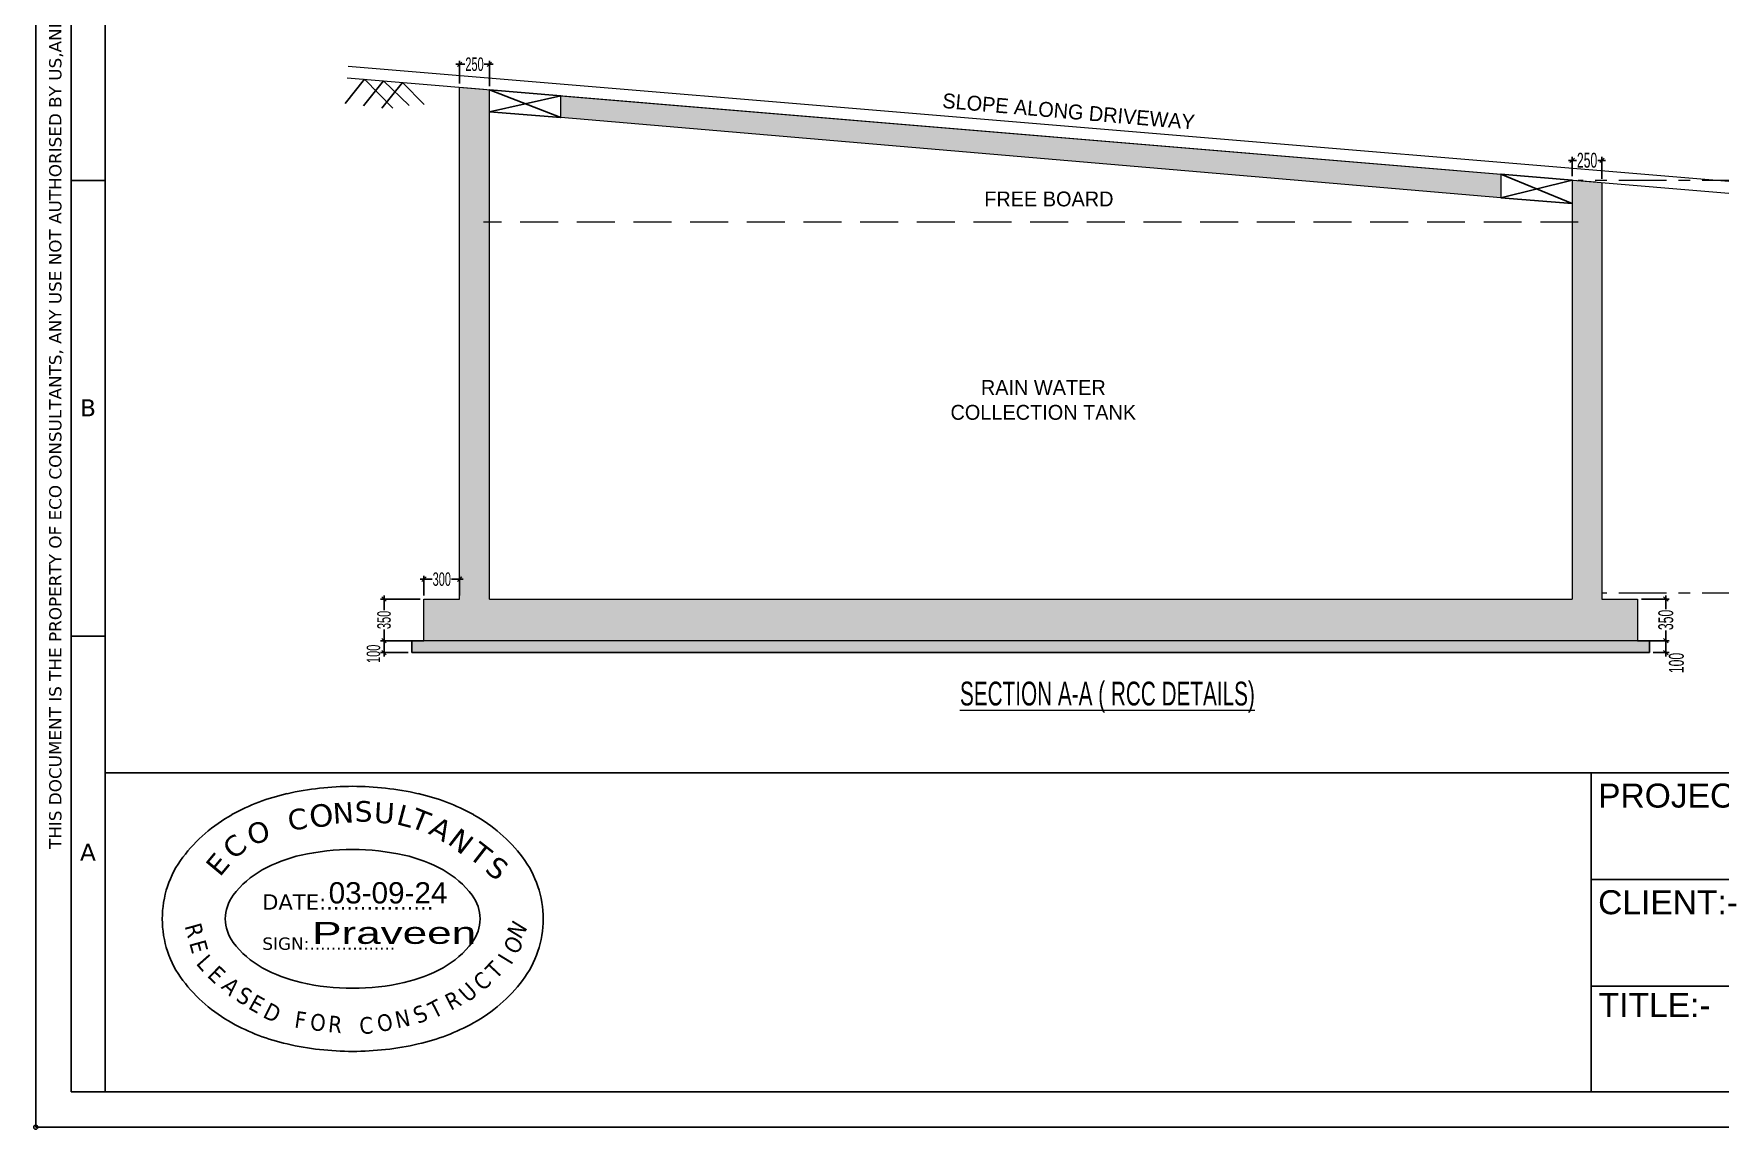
# Model space of a CAD drawing. Extents: x 1878645 to 3043969, y -1160829 to -603973.
# Drawn here: x 2173013 to 2187186, y -806083 to -796879 of the extents above; entities that cross this region are included whole.
import ezdxf

# ---------------------------------------------------------------- set-up
doc = ezdxf.new("R2010")
doc.units = 0
doc.header["$LTSCALE"] = 100
doc.header["$PDMODE"] = 66
for name, pattern in [('CONTINOUS', [0]), ('Grids', [7, 4, -1, 1, -1]), ('HIDDEN2', [4.7625, 3.175, -1.5875])]:
    doc.linetypes.add(name, pattern=pattern)
doc.layers.get('Defpoints').update_dxf_attribs({"lineweight": 0})
for name, color, linetype in [('A-ANNO-DIMS', 8, 'Continuous'), ('A-ANNO-TEXT', 8, 'Continuous'), ('C-HAT', 8, 'Continuous'), ('C-RETAINING WALL DETAILS', 4, 'Continuous'), ('COLUMN-NO', 7, 'Continuous'), ('Dim', 3, 'Continuous')]:
    doc.layers.add(name, color=color, linetype=linetype)
for name, color, linetype, lineweight in [('A-ELEV-0.7', 5, 'Continuous', 0), ('A-GRID', 8, 'Grids', 0), ('A-STRU-CONC', 2, 'Continuous', 0), ('STR-DIM', 1, 'CONTINOUS', 5)]:
    doc.layers.add(name, color=color, linetype=linetype, lineweight=lineweight)
doc.styles.add('ARIAL', font='arial.ttf')
doc.styles.add('city', font='MISTRAL.TTF')
doc.styles.add('DIM-1', font='ARIALN.TTF')
doc.styles.add('SOBHA', font='swisscl.ttf')
doc.styles.add('sobha.sed', font='swisscl.ttf', dxfattribs={"width": 0.8})
doc.styles.get("Standard").update_dxf_attribs({"font": 'verdana.ttf'})
doc.styles.add('Style-font003', font='arial.ttf')
doc.styles.add('TEXT', font='tahoma.ttf', dxfattribs={"height": 8})
doc.dimstyles.new('S-25 MM', dxfattribs={"dimscale": 25, "dimtxt": 2.5, "dimasz": 1.5, "dimexe": 1.15, "dimexo": 1.25, "dimgap": 0.1, "dimtad": 0, "dimdec": 0, "dimrnd": 0.0005, "dimzin": 0, "dimdsep": 46, "dimtxsty": 'sobha.sed', "dimblk": 'OBLIQUE', "dimcen": 0.09, "dimdle": 1.25, "dimclrd": 8, "dimclre": 8, "dimclrt": 6, "dimadec": 0, "dimazin": 0, "dimtfac": 1, "dimtdec": 0, "dimtofl": 0, "dimtmove": 1, "dimatfit": 3, "dimfxl": 1, "dimtolj": 1, "dimtzin": 0, "dimlwd": -1, "dimlwe": -1, "dimarcsym": 0})

# ---------------------------------------------------------------- blocks, each defined once
blk = doc.blocks.new('_OBLIQUE')
at = {"color": 0, "linetype": 'ByBlock'}
blk.add_line((-0.5, -0.5), (0.5, 0.5), dxfattribs=at)
blk = doc.blocks.new('*D1364')
at = {"layer": 'Defpoints', "color": 0, "transparency": 16777216}
for p in [(2176842, -797136), (2176592, -797329), (2176842, -797350)]:
    blk.add_point(p, dxfattribs=at)
at = {"layer": 'Dim', "color": 8, "transparency": 16777216}
for p, q in [((2176592, -797298), (2176592, -797107)), ((2176842, -797319), (2176842, -797107)), ((2176560, -797136), (2176635, -797136)), ((2176873, -797136), (2176798, -797136))]:
    blk.add_line(p, q, dxfattribs=at)
at = {"layer": 'Dim', "color": 8, "transparency": 16777216, "xscale": 37.5, "yscale": 37.5, "zscale": 37.5, "rotation": 180}
blk.add_blockref('_OBLIQUE', (2176592, -797136), dxfattribs=at)
at = {"layer": 'Dim', "color": 8, "transparency": 16777216, "xscale": 37.5, "yscale": 37.5, "zscale": 37.5}
blk.add_blockref('_OBLIQUE', (2176842, -797136), dxfattribs=at)
at = {"layer": 'Dim', "color": 6, "transparency": 16777216, "insert": (2176717, -797136), "char_height": 112.5, "attachment_point": 5, "style": 'sobha.sed'}
blk.add_mtext('\\A1;250', dxfattribs=at)
blk = doc.blocks.new('*D1365')
at = {"layer": 'Defpoints', "color": 0, "transparency": 16777216}
for p in [(2186192, -797943), (2185942, -798108), (2186192, -798129)]:
    blk.add_point(p, dxfattribs=at)
at = {"layer": 'Dim', "color": 8, "transparency": 16777216}
for p, q in [((2185910, -797943), (2185977, -797943)), ((2185942, -798077), (2185942, -797914)), ((2186223, -797943), (2186156, -797943)), ((2186192, -798098), (2186192, -797914))]:
    blk.add_line(p, q, dxfattribs=at)
at = {"layer": 'Dim', "color": 8, "transparency": 16777216, "xscale": 37.5, "yscale": 37.5, "zscale": 37.5, "rotation": 180}
blk.add_blockref('_OBLIQUE', (2185942, -797943), dxfattribs=at)
at = {"layer": 'Dim', "color": 8, "transparency": 16777216, "xscale": 37.5, "yscale": 37.5, "zscale": 37.5}
blk.add_blockref('_OBLIQUE', (2186192, -797943), dxfattribs=at)
at = {"layer": 'Dim', "color": 6, "transparency": 16777216, "insert": (2186067, -797943), "char_height": 125, "attachment_point": 5, "style": 'sobha.sed'}
blk.add_mtext('\\A1;250', dxfattribs=at)
blk = doc.blocks.new('*D1366')
at = {"layer": 'Defpoints', "color": 0, "transparency": 16777216}
for p in [(2176292, -801629), (2175957, -801979), (2176292, -801979)]:
    blk.add_point(p, dxfattribs=at)
at = {"layer": 'Dim', "color": 8, "transparency": 16777216}
for p, q in [((2176260, -801629), (2175928, -801629)), ((2175957, -801598), (2175957, -801723)), ((2175957, -802010), (2175957, -801885)), ((2176260, -801979), (2175928, -801979))]:
    blk.add_line(p, q, dxfattribs=at)
at = {"layer": 'Dim', "color": 8, "transparency": 16777216, "xscale": 37.5, "yscale": 37.5, "zscale": 37.5}
for p, rotation in [((2175957, -801629), 90), ((2175957, -801979), 270)]:
    blk.add_blockref('_OBLIQUE', p, dxfattribs=dict(at, rotation=rotation))
at = {"layer": 'Dim', "color": 6, "transparency": 16777216, "insert": (2175957, -801804), "char_height": 112.5, "attachment_point": 5, "rotation": 90, "style": 'sobha.sed'}
blk.add_mtext('\\A1;350', dxfattribs=at)
blk = doc.blocks.new('*D1367')
at = {"layer": 'Defpoints', "color": 0, "transparency": 16777216}
for p in [(2175957, -802079), (2176192, -801979), (2176192, -802079)]:
    blk.add_point(p, dxfattribs=at)
at = {"layer": 'Dim', "color": 8, "transparency": 16777216}
for p, q in [((2176160, -801979), (2175928, -801979)), ((2176160, -802079), (2175928, -802079)), ((2175957, -801948), (2175957, -802110))]:
    blk.add_line(p, q, dxfattribs=at)
at = {"layer": 'Dim', "color": 8, "transparency": 16777216, "xscale": 37.5, "yscale": 37.5, "zscale": 37.5}
for p, rotation in [((2175957, -801979), 90), ((2175957, -802079), 270)]:
    blk.add_blockref('_OBLIQUE', p, dxfattribs=dict(at, rotation=rotation))
at = {"layer": 'Dim', "color": 6, "transparency": 16777216, "insert": (2175868, -802089), "char_height": 112.5, "attachment_point": 5, "rotation": 90, "style": 'sobha.sed'}
blk.add_mtext('\\A1;100', dxfattribs=at)
blk = doc.blocks.new('*D1368')
at = {"layer": 'Defpoints', "color": 0, "transparency": 16777216}
for p in [(2176292, -801462), (2176292, -801629), (2176592, -801629)]:
    blk.add_point(p, dxfattribs=at)
at = {"layer": 'Dim', "color": 8, "transparency": 16777216}
for p, q in [((2176260, -801462), (2176360, -801462)), ((2176292, -801598), (2176292, -801433)), ((2176623, -801462), (2176523, -801462)), ((2176592, -801598), (2176592, -801433))]:
    blk.add_line(p, q, dxfattribs=at)
at = {"layer": 'Dim', "color": 8, "transparency": 16777216, "xscale": 37.5, "yscale": 37.5, "zscale": 37.5, "rotation": 180}
blk.add_blockref('_OBLIQUE', (2176292, -801462), dxfattribs=at)
at = {"layer": 'Dim', "color": 8, "transparency": 16777216, "xscale": 37.5, "yscale": 37.5, "zscale": 37.5}
blk.add_blockref('_OBLIQUE', (2176592, -801462), dxfattribs=at)
at = {"layer": 'Dim', "color": 6, "transparency": 16777216, "insert": (2176442, -801462), "char_height": 112.5, "attachment_point": 5, "style": 'sobha.sed'}
blk.add_mtext('\\A1;300', dxfattribs=at)
blk = doc.blocks.new('*D1369')
at = {"layer": 'Defpoints', "color": 0, "transparency": 16777216}
for p in [(2186492, -801629), (2186492, -801979), (2186729, -801979)]:
    blk.add_point(p, dxfattribs=at)
at = {"layer": 'Dim', "color": 8, "transparency": 16777216}
for p, q in [((2186523, -801629), (2186758, -801629)), ((2186729, -801598), (2186729, -801714)), ((2186729, -802010), (2186729, -801894)), ((2186523, -801979), (2186758, -801979))]:
    blk.add_line(p, q, dxfattribs=at)
at = {"layer": 'Dim', "color": 8, "transparency": 16777216, "xscale": 37.5, "yscale": 37.5, "zscale": 37.5}
for p, rotation in [((2186729, -801629), 90), ((2186729, -801979), 270)]:
    blk.add_blockref('_OBLIQUE', p, dxfattribs=dict(at, rotation=rotation))
at = {"layer": 'Dim', "color": 6, "transparency": 16777216, "insert": (2186729, -801804), "char_height": 125, "attachment_point": 5, "rotation": 90, "style": 'sobha.sed'}
blk.add_mtext('\\A1;350', dxfattribs=at)
blk = doc.blocks.new('*D1370')
at = {"layer": 'Defpoints', "color": 0, "transparency": 16777216}
for p in [(2186592, -801979), (2186592, -802079), (2186729, -802079)]:
    blk.add_point(p, dxfattribs=at)
at = {"layer": 'Dim', "color": 8, "transparency": 16777216}
for p, q in [((2186623, -801979), (2186758, -801979)), ((2186623, -802079), (2186758, -802079)), ((2186729, -801948), (2186729, -802110))]:
    blk.add_line(p, q, dxfattribs=at)
at = {"layer": 'Dim', "color": 8, "transparency": 16777216, "xscale": 37.5, "yscale": 37.5, "zscale": 37.5}
for p, rotation in [((2186729, -801979), 90), ((2186729, -802079), 270)]:
    blk.add_blockref('_OBLIQUE', p, dxfattribs=dict(at, rotation=rotation))
at = {"layer": 'Dim', "color": 6, "transparency": 16777216, "insert": (2186818, -802166), "char_height": 125, "attachment_point": 5, "rotation": 90, "style": 'sobha.sed'}
blk.add_mtext('\\A1;100', dxfattribs=at)
blk = doc.blocks.new('ODGFNGH')
at = {"color": 1, "true_color": 0xfb1803}
for centre, radius, start, end in [((116.3, 34.1, -153.6), 143.6, 102.8503, 118.8426), ((128.6, -20.2, -153.6), 199.2, 90, 102.8503), ((128.6, -20.2, -153.6), 199.2, 77.1497, 90), ((141, 34.1, -153.6), 143.6, 61.1574, 77.1497), ((97.5, 68.2, -153.6), 104.6, 118.8426, 143.0522), ((159.8, 68.2, -153.6), 104.6, 36.9478, 61.1574), ((69.2, 89.5, -153.6), 69.2, 143.0522, 180), ((116.3, 34.1, 12.6), 101, 102.8503, 118.8426), ((128.6, -20.2, 12.6), 156.6, 90, 102.8503), ((128.6, -20.2, 12.6), 156.6, 77.1497, 90), ((141, 34.1, 12.6), 101, 61.1574, 77.1497), ((188.1, 89.5, -153.6), 69.2, 0, 36.9478), ((97.5, 68.2, 12.6), 62, 118.8426, 143.0522), ((159.8, 68.2, 12.6), 62, 36.9478, 61.1574), ((69.2, 89.5, 12.6), 26.6, 143.0522, 180), ((188.1, 89.5, 12.6), 26.6, 0, 36.9478), ((69.2, 89.5, -153.6), 69.2, 180, 216.9478), ((69.2, 89.5, 12.6), 26.6, 180, 216.9478), ((188.1, 89.5, 12.6), 26.6, 323.0522, 0), ((188.1, 89.5, -153.6), 69.2, 323.0522, 0), ((97.5, 110.8, 12.6), 62, 216.9478, 241.1574), ((159.8, 110.8, 12.6), 62, 298.8426, 323.0522), ((159.8, 110.8, 12.6), 62, 298.8426, 323.0522), ((97.5, 110.8, -153.6), 104.6, 216.9478, 241.1574), ((116.3, 145, 12.6), 101, 241.1574, 257.1497), ((128.6, 199.2, 12.6), 156.6, 257.1497, 270), ((128.6, 199.2, 12.6), 156.6, 270, 282.8503), ((141, 145, 12.6), 101, 282.8503, 298.8426), ((159.8, 110.8, -153.6), 104.6, 298.8426, 323.0522), ((159.8, 110.8, -153.6), 104.6, 298.8426, 323.0522), ((116.3, 145, -153.6), 143.6, 241.1574, 257.1497), ((141, 145, -153.6), 143.6, 282.8503, 298.8426), ((128.6, 199.2, -153.6), 199.2, 257.1497, 270), ((128.6, 199.2, -153.6), 199.2, 270, 282.8503)]:
    blk.add_arc(centre, radius, start, end, dxfattribs=at)
for s, height, rotation, p in [('C', 13.9, 8.6258, (85.8, 148.9, -153.6)), ('O', 15.2, 8.4461, (100.4, 150.6, -153.6)), ('N', 13.9, 3.7479, (115.6, 153.7, -153.6)), ('S', 13.9, 359.4657, (129.9, 155.2, -153.6)), ('U', 13.9, 356.5441, (142.7, 154.5, -153.6)), ('L', 13.9, 345.2856, (157.4, 153.6, -153.6)), ('T', 13.9, 338.4345, (166.7, 151.8, -153.6)), ('O', 13.9, 15.2232, (59.5, 139.1, -153.6)), ('A', 13.9, 330.4344, (179.1, 147.4, -153.6)), ('N', 13.9, 322.1726, (192, 140.8, -153.6)), ('C', 13.9, 42.5219, (48.6, 128.8, -153.6)), ('T', 13.9, 322.1726, (206.2, 131.3, -153.6)), ('E', 13.9, 50.2729, (38.9, 117.3, -153.6)), ('S', 13.9, 322.1726, (217.2, 122, -153.6))]:
    blk.add_text(s, height=height, rotation=rotation, dxfattribs=at).set_placement(p)
at = {"style": 'ARIAL'}
blk.add_text('03-09-24', height=14.36, dxfattribs=at).set_placement((112.4, 99.9))
at = {"color": 1, "true_color": 0xfb1803}
for s, height, p in [('DATE:................', 10.389, (67.5, 95.7, -153.6)), ('SIGN:................', 8.311, (67.6, 68.6, -153.6))]:
    blk.add_text(s, height=height, dxfattribs=at).set_placement(p)
at = {"color": 1, "true_color": 0xfb1803, "style": 'TEXT'}
for s, rotation, p in [('R', 285.4614, (15, 84.7, -153.6)), ('N', 58.5784, (241.9, 75.1, -153.6)), ('E', 285.4614, (18.1, 73.3, -153.6)), ('O', 58.5784, (239.3, 64.6, -153.6)), ('L', 311.2552, (22.3, 59.2, -153.6)), ('E', 316.0574, (29.8, 50.8, -153.6)), ('T', 46.8046, (225.6, 48.2, -153.6)), ('I', 58.5784, (235.6, 57.8, -153.6)), ('A', 316.0574, (39.2, 43.1, -153.6)), ('U', 42.0025, (206.6, 32.5, -153.6)), ('C', 42.0025, (216.4, 40.2, -153.6)), ('S', 330.784, (49.1, 34.6, -153.6)), ('E', 330.784, (57.4, 29.2, -153.6)), ('T', 27.2758, (183.5, 21.9, -153.6)), ('R', 27.2758, (194.8, 27.3, -153.6)), ('D', 333.3835, (67.2, 23.4, -153.6)), ('F', 351.6153, (88.8, 16.2, -153.6)), ('O', 356.0906, (99.6, 14.3, -153.6)), ('R', 354.4868, (111.7, 13.1, -153.6)), ('C', 4.6149, (133.6, 11.5, -153.6)), ('O', 12.0375, (146.4, 12.8, -153.6)), ('N', 12.0375, (158.6, 15.5, -153.6)), ('S', 24.6764, (172.8, 18.3, -153.6))]:
    blk.add_text(s, height=11.3, rotation=rotation, dxfattribs=at).set_placement(p)
at = {"color": 5, "true_color": 0x0602fc, "style": 'city', "width": 1.5}
blk.add_text('Praveen', height=14.82, dxfattribs=at).set_placement((101.3, 72.6, -58.9))

msp = doc.modelspace()

# ---------------------------------------------------------------- hatches: boundary and pattern name
at = {"layer": 'C-HAT'}
h = msp.add_hatch(dxfattribs=at)
h.set_pattern_fill('AR-CONC', color=256, scale=0.5, angle=179.157941015)
h.set_pattern_definition([(229.157941, (-87355.83, 31164.42), (-90.9653752, 9.3073908), [9.525, -104.775]), (174.157941, (-87355.83, 31164.42), (16.2159055, -95.7770778), [7.62, -83.820292]), (279.6093857, (-87363.41, 31165.2), (-74.7494695, -86.469683), [8.0950044, -89.0451223]), (225.342141, (-87356.2, 31139.02), (-135.215952, 23.010806), [14.2875, -157.1625]), (275.7934986, (-87367.47, 31140.94), (-120.5073564, -121.955236), [12.1425116, -133.567804]), (170.342092, (-87356.2, 31139.02), (-120.507356, -121.955236), [11.4299835, -125.729866]), (200.157941, (-87368.81, 31145.56), (-75.0475554, 52.2411527), [9.525, -104.775]), (145.157941, (-87368.81, 31145.56), (-32.251106, -91.6299108), [7.62, -83.82]), (250.609386, (-87375.06, 31149.91), (-107.2986613, -39.3887586), [8.0950044, -89.0449688]), (216.657941, (-87355.83, 31164.42), (-2.16545258, -42.25025837), [0, -82.804, 0, -85.09, 0, -84.1375]), (186.657941, (-87355.83, 31164.42), (-34.1423587, -49.5938813), [0, -48.514, 0, -80.899, 0, -32.0675]), (146.657941, (-87327.513, 31164.004), (-67.74588075, 3.86039406), [0, -31.75, 0, -99.06, 0, -131.445]), (136.657941, (-87314.814, 31163.82), (-74.2434282, -11.6234065), [0, -41.275, 0, -65.786, 0, -93.345])])
h.paths.add_polyline_path([(2176191.56508, -801979.13191), (2176191.56508, -802079.13191), (2186591.56508, -802079.13191), (2186591.56508, -801979.13191), (2186491.56508, -801979.13191), (2176291.56508, -801979.13191)])
at = {"layer": 'Dim', "transparency": 33554546}
for points in [[(2176591.56508, -797329.13191), (2176790.79047, -797345.73403), (2176841.56508, -797349.96524), (2176841.56508, -797534.36241), (2176841.56508, -798461.12069), (2176841.56508, -801629.13191), (2185941.56508, -801629.13191), (2185941.56508, -798461.12069), (2185941.56508, -798306.88014), (2185941.56508, -798108.29858), (2186191.56508, -798129.13191), (2186191.56508, -801579.13191), (2186191.56508, -801629.13191), (2186491.56508, -801629.13191), (2186491.56508, -801979.13191), (2176291.56508, -801979.13191), (2176291.56508, -801629.13191), (2176591.56508, -801629.13191)], [(2177441.56508, -797399.96524), (2185342.09794, -798058.34298), (2185342.09794, -798256.74818), (2177441.56508, -797584.36241)]]:
    msp.add_hatch(color=8, dxfattribs=at).paths.add_polyline_path(points)

# ---------------------------------------------------------------- linework, layer by layer
at = {"color": 35}
for p, q in [((2173029.78396, -782510.48108), (2173029.78396, -806065.93645)), ((2173029.78396, -806065.93645), (2205442.82201, -806065.93645))]:
    msp.add_line(p, q, dxfattribs=at)
for p, q in [((2173326.94157, -782796.20955), (2173326.94157, -805768.77883)), ((2173612.67005, -783081.93803), (2173612.67005, -805768.77883)), ((2173326.94157, -798111.25574), (2173612.67005, -798111.25574)), ((2173326.94157, -801940.01729), (2173612.67005, -801940.01729)), ((2205157.09354, -803090.01066), (2173612.67005, -803090.01066)), ((2186102.39395, -805768.77883), (2186102.39395, -803090.01066)), ((2193922.84704, -803985.83962), (2186102.39395, -803985.83962)), ((2193922.84704, -804881.66857), (2186102.39395, -804881.66857)), ((2173326.94157, -805768.77883), (2205157.09354, -805768.77883))]:
    msp.add_line(p, q)
msp.add_circle((2173029.78396, -806065.93645), 17.14371)
at = {"layer": 'A-ANNO-DIMS'}
for p, q in [((2175791.57915, -797262.46642), (2175628.99018, -797465.53544)), ((2175791.57915, -797262.46642), (2176031.16822, -797503.73528)), ((2175951.32344, -797275.77844), (2175783.89191, -797484.89569)), ((2176111.06772, -797289.09046), (2175938.79363, -797504.25593)), ((2175951.32344, -797275.77844), (2176168.94032, -797483.57351)), ((2176111.06772, -797289.09046), (2176295.15358, -797472.89634)), ((2176841.56508, -797349.96524), (2177441.56508, -797399.96524)), ((2176841.56508, -797349.96524), (2177441.56508, -797584.36241)), ((2176841.56508, -797534.36241), (2177441.56508, -797399.96524)), ((2176841.56508, -797534.36241), (2177441.56508, -797584.36241)), ((2185341.56508, -798058.29858), (2185941.56508, -798108.29858)), ((2185341.56508, -798058.29858), (2185941.56508, -798306.88014)), ((2185341.56508, -798256.88014), (2185941.56508, -798108.29858)), ((2185341.56508, -798256.88014), (2185941.56508, -798306.88014))]:
    msp.add_line(p, q, dxfattribs=at)
at = {"layer": 'A-ELEV-0.7'}
msp.add_line((2175655.22175, -797150.75668), (2188400.01253, -798212.82258), dxfattribs=at)
at = {"layer": 'A-ELEV-0.7', "linetype": 'HIDDEN2'}
msp.add_line((2185991.7065, -798461.12069), (2176791.7065, -798461.12069), dxfattribs=at)
at = {"layer": 'A-GRID'}
for p, q in [((2188834.24088, -798112.46524), (2185991.56508, -798112.46524)), ((2188834.24088, -801579.13191), (2186191.56508, -801579.13191))]:
    msp.add_line(p, q, dxfattribs=at)
at = {"layer": 'A-STRU-CONC'}
for p, q in [((2175646.9172, -797250.41125), (2188391.70798, -798312.47715)), ((2176591.56508, -801629.13191), (2176591.56508, -797329.13191)), ((2176591.56508, -797329.13191), (2176791.56508, -797345.79858)), ((2176841.56508, -801629.13191), (2176841.56508, -797349.96524)), ((2185941.56508, -798108.29858), (2186141.56508, -798124.96524)), ((2185941.56508, -798108.29858), (2185941.56508, -801629.13191)), ((2186191.56508, -798129.13191), (2186191.56508, -801629.13191)), ((2176291.56508, -801629.13191), (2176591.56508, -801629.13191)), ((2176291.56508, -801979.13191), (2176291.56508, -801629.13191)), ((2176841.56508, -801629.13191), (2185941.56508, -801629.13191)), ((2186191.56508, -801629.13191), (2186491.56508, -801629.13191)), ((2186491.56508, -801629.13191), (2186491.56508, -801979.13191)), ((2186491.56508, -801979.13191), (2176291.56508, -801979.13191))]:
    msp.add_line(p, q, dxfattribs=at)
msp.add_lwpolyline([(2185342.09794, -798058.16662), (2185342.09794, -798256.74818), (2177441.56508, -797584.36241), (2177441.56508, -797399.96524)], close=True, dxfattribs=at)
at = {"layer": 'C-RETAINING WALL DETAILS', "color": 2}
for p, q in [((2176291.56508, -801979.13191), (2176191.56508, -801979.13191)), ((2176191.56508, -801979.13191), (2176191.56508, -802079.13191)), ((2176191.56508, -802079.13191), (2186591.56508, -802079.13191)), ((2186491.56508, -801979.13191), (2186591.56508, -801979.13191)), ((2186591.56508, -801979.13191), (2186591.56508, -802079.13191))]:
    msp.add_line(p, q, dxfattribs=at)

# ---------------------------------------------------------------- block references
at = {"layer": 'Dim', "ltscale": 0.5, "xscale": 12.43967134561603, "yscale": 12.43967134561603, "zscale": 12.43967134561603}
msp.add_blockref('ODGFNGH', (2174092.91891, -805428.73838, -156.64684), dxfattribs=at)

# ---------------------------------------------------------------- texts
msp.add_text('THIS DOCUMENT IS THE PROPERTY OF ECO CONSULTANTS, ANY USE NOT AUTHORISED BY US,AND/OR COPYING,DUPLICATING,HANDING,OVER TO THIRD PARTIES EITHER IN FULL OR IN PART WITHOUT PERMISSIONS IS LIABLE TO CLAIMS.', height=102.86225051, rotation=90).set_placement((2173245.18754, -803728.99845))
for s, p in [('B', (2173401.2202, -800093.67058)), ('A', (2173401.2202, -803826.54896))]:
    msp.add_text(s, height=142.86424).set_placement(p)
at = {"layer": 'A-ANNO-TEXT', "insert": (2180655.49519, -797377.82067), "char_height": 125, "width": 4321.639218, "attachment_point": 1, "rotation": 355.064276646, "style": 'DIM-1'}
msp.add_mtext('\\pxql;{\\fCentury Gothic|b0|i0|c0|p34;SLOPE ALONG DRIVEWAY}', dxfattribs=at)
at = {"layer": 'A-ANNO-TEXT', "char_height": 125, "attachment_point": 1, "style": 'DIM-1'}
for s, insert, width in [('\\pxql;{\\fCentury Gothic|b0|i0|c0|p34;FREE BOARD}', (2181000.50699, -798204.83236), 4321.639218), ('\\pxqc;{\\fCentury Gothic|b0|i0|c0|p34;RAIN WATER \\PCOLLECTION TANK}', (2178474.27449, -799789.22225), 6045.918479)]:
    msp.add_mtext(s, dxfattribs=dict(at, insert=insert, width=width))
at = {"layer": 'COLUMN-NO', "style": 'Style-font003'}
for s, p in [('PROJECT:-', (2186159.712, -803380.77798)), ('CLIENT:-', (2186159.712, -804276.60694)), ('TITLE:-', (2186164.38667, -805140.88424))]:
    msp.add_text(s, height=201.881032, dxfattribs=at).set_placement(p)
at = {"layer": 'STR-DIM', "color": 30, "style": 'SOBHA', "width": 0.85}
msp.add_text('%%USECTION A-A ( RCC DETAILS)', height=200, dxfattribs=at).set_placement((2180796.79788, -802522.74081))

# ---------------------------------------------------------------- dimensions: what is measured, and where the dimension line sits
at = {"layer": 'Dim'}
for base, p1, p2, override, picture, middle in [((2176841.56508, -797135.7208), (2176591.56508, -797329.13191), (2176841.56508, -797349.96524), {"dimtxt": 4.5, "dimblk": 'OBLIQUE'}, '*D1364', (2176716.56508, -797135.7208)), ((2186191.56508, -797942.80116), (2185941.56508, -798108.29858), (2186191.56508, -798129.13191), {"dimtxt": 5}, '*D1365', (2186066.56508, -797942.80116)), ((2176291.56508, -801462.06871), (2176591.56508, -801629.13191), (2176291.56508, -801629.13191), {"dimtxt": 4.5, "dimblk": 'OBLIQUE'}, '*D1368', (2176441.56508, -801462.06871))]:
    dim = msp.add_linear_dim(base=base, p1=p1, p2=p2, dimstyle='S-25 MM', override=override, dxfattribs=at)
    dim.commit()
    dim.dimension.update_dxf_attribs({"geometry": picture, "text_midpoint": middle})
for base, p1, p2, override, picture, middle in [((2175956.61944, -801979.13191), (2176291.56508, -801629.13191), (2176291.56508, -801979.13191), {"dimtxt": 4.5, "dimblk": 'OBLIQUE'}, '*D1366', (2175956.61944, -801804.13191)), ((2186729.03678, -801979.13191), (2186491.56508, -801629.13191), (2186491.56508, -801979.13191), {"dimtxt": 5}, '*D1369', (2186729.03678, -801804.13191))]:
    dim = msp.add_linear_dim(base=base, p1=p1, p2=p2, angle=90, dimstyle='S-25 MM', override=override, dxfattribs=at)
    dim.commit()
    dim.dimension.update_dxf_attribs({"geometry": picture, "text_midpoint": middle})
for base, p1, p2, override, picture, middle in [((2175956.61944, -802079.13191), (2176191.56508, -801979.13191), (2176191.56508, -802079.13191), {"dimtxt": 4.5, "dimblk": 'OBLIQUE'}, '*D1367', (2175867.86944, -802089.2136)), ((2186729.03678, -802079.13191), (2186591.56508, -801979.13191), (2186591.56508, -802079.13191), {"dimtxt": 5}, '*D1370', (2186817.78678, -802166.2743))]:
    dim = msp.add_linear_dim(base=base, p1=p1, p2=p2, angle=90, dimstyle='S-25 MM', override=override, dxfattribs=at)
    dim.commit()
    dim.dimension.update_dxf_attribs({"geometry": picture, "text_midpoint": middle, "dimtype": 160})

doc.saveas('drawing.dxf')
